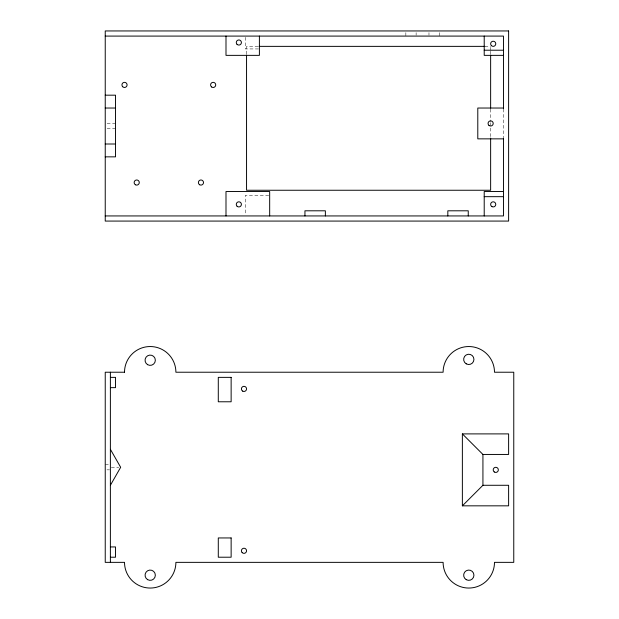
<?xml version="1.0" encoding="UTF-8"?>
<svg xmlns="http://www.w3.org/2000/svg" width="619" height="619" viewBox="0 0 619 619"><rect width="100%" height="100%" fill="white"/><g stroke="black" fill="none" stroke-linecap="round" stroke-linejoin="round"><path stroke-width="0.46" stroke-dasharray="3.1 2.32" d="M258.131 46.363L246.555 46.363L246.555 54.093M484.847 46.363L490.635 46.363M258.456 48.932L245.271 48.932L245.271 37.008M107.11 123.46L115.521 123.46M107.11 128.566L115.521 128.566M268.739 195.387L245.271 195.387L245.271 215.002M105.238 464.737L109.524 464.737M111.312 467.291L118.786 467.291M106.955 469.844L109.524 469.844M503.479 108.99L503.479 137.898M490.635 47.33L490.635 50.232M490.635 51.191L490.635 54.093M490.635 109.13L490.635 121.688M490.635 122.655L490.635 138.099M439.25 32.66L439.25 36.088M428.975 32.66L428.975 35.229M416.123 32.66L416.123 35.229M405.847 32.66L405.847 36.088"/><path stroke-width="0.93" d="M110.383 485.281L120.659 467.291L110.383 449.309M482.928 485.281L508.617 485.281L508.617 505.831L462.37 505.831L482.928 485.281L482.928 454.447L462.37 433.896L508.617 433.896L508.617 454.447L482.928 454.447M105.238 36.088L503.479 36.088L503.479 108.611M259.098 46.363L484.847 46.363M484.213 50.216L503.479 50.216M503.479 55.362L484.213 55.362L484.213 36.088M105.238 95.179L115.521 95.179L115.521 156.847L105.238 156.847M105.238 108.031L115.521 108.031M503.479 108.031L477.791 108.031L477.791 138.857L503.479 138.857M105.238 144.003L115.521 144.003M503.479 191.534L484.213 191.534L484.213 215.938M484.213 196.672L503.479 196.672M105.238 215.938L503.479 215.938L503.479 138.586M110.383 377.366L115.521 377.366L115.521 387.649L110.383 387.649M110.383 546.941L115.521 546.941L115.521 557.216L110.383 557.216M490.635 55.06L490.635 108.17M490.635 138.099L490.635 190.25L246.555 190.25L246.555 55.06M468.25 215.938L468.25 210.8L447.823 210.8L447.823 215.938M462.37 433.896L462.37 505.831M325.37 215.938L325.37 210.8L304.943 210.8L304.943 215.938M269.675 215.938L269.675 191.534L225.997 191.534L225.997 215.938M259.4 36.088L259.4 55.362L225.997 55.362L225.997 36.088M110.383 372.228L110.383 562.354M508.617 30.95L105.238 30.95L105.238 221.076L508.617 221.076L508.617 30.95M124.512 372.228L105.238 372.228L105.238 562.354L124.512 562.354A25.696 25.696 0 0 0 150.2 588.05A25.696 25.696 0 0 0 175.897 562.354L443.103 562.354A25.696 25.696 0 0 0 468.8 588.05A25.696 25.696 0 0 0 494.488 562.354L513.762 562.354L513.762 372.228L494.488 372.228A25.696 25.696 0 0 0 468.8 346.539A25.696 25.696 0 0 0 443.103 372.228L175.897 372.228A25.696 25.696 0 0 0 150.2 346.539A25.696 25.696 0 0 0 124.512 372.228M231.135 377.366L218.29 377.366L218.29 401.777L231.135 401.777L231.135 377.366M231.135 537.95L218.29 537.95L218.29 557.216L231.135 557.216L231.135 537.95M494.295 471.964A2.569 2.569 0 0 0 498.334 470.092A2.569 2.569 0 0 0 494.697 467.531A2.569 2.569 0 0 0 494.295 471.964M488.987 125.417A2.569 2.569 0 0 0 493.165 123.885A2.569 2.569 0 0 0 489.745 121.03A2.569 2.569 0 0 0 488.987 125.417M237.1 206.266A2.569 2.569 0 0 0 241.348 204.943A2.569 2.569 0 0 0 238.083 201.926A2.569 2.569 0 0 0 237.1 206.266M237.031 44.328A2.569 2.569 0 0 0 241.325 43.175A2.569 2.569 0 0 0 238.176 40.034A2.569 2.569 0 0 0 237.031 44.328M491.919 206.599A2.569 2.569 0 0 0 495.773 204.378A2.569 2.569 0 0 0 491.919 202.15A2.569 2.569 0 0 0 491.919 206.599M491.385 45.613A2.569 2.569 0 0 0 495.687 44.46A2.569 2.569 0 0 0 492.538 41.318A2.569 2.569 0 0 0 491.385 45.613M242.702 391.123A2.569 2.569 0 0 0 246.555 388.894A2.569 2.569 0 0 0 242.702 386.666A2.569 2.569 0 0 0 242.702 391.123M242.168 552.612A2.569 2.569 0 0 0 246.463 551.459A2.569 2.569 0 0 0 243.321 548.31A2.569 2.569 0 0 0 242.168 552.612M211.566 86.931A2.569 2.569 0 0 0 215.698 85.267A2.569 2.569 0 0 0 212.193 82.52A2.569 2.569 0 0 0 211.566 86.931M122.694 86.722A2.569 2.569 0 0 0 126.996 85.569A2.569 2.569 0 0 0 123.846 82.42A2.569 2.569 0 0 0 122.694 86.722M135.429 184.764A2.569 2.569 0 0 0 139.283 182.535A2.569 2.569 0 0 0 135.429 180.315A2.569 2.569 0 0 0 135.429 184.764M199.666 184.764A2.569 2.569 0 0 0 203.519 182.535A2.569 2.569 0 0 0 199.666 180.315A2.569 2.569 0 0 0 199.666 184.764M147.632 579.655A5.138 5.138 0 0 0 155.346 575.206A5.138 5.138 0 0 0 147.632 570.757A5.138 5.138 0 0 0 147.632 579.655M147.632 364.684A5.138 5.138 0 0 0 155.346 360.235A5.138 5.138 0 0 0 147.632 355.778A5.138 5.138 0 0 0 147.632 364.684M466.223 579.655A5.138 5.138 0 0 0 473.937 575.206A5.138 5.138 0 0 0 466.223 570.757A5.138 5.138 0 0 0 466.223 579.655M466.223 363.833A5.138 5.138 0 0 0 473.937 359.384A5.138 5.138 0 0 0 466.223 354.935A5.138 5.138 0 0 0 466.223 363.833"/></g></svg>
